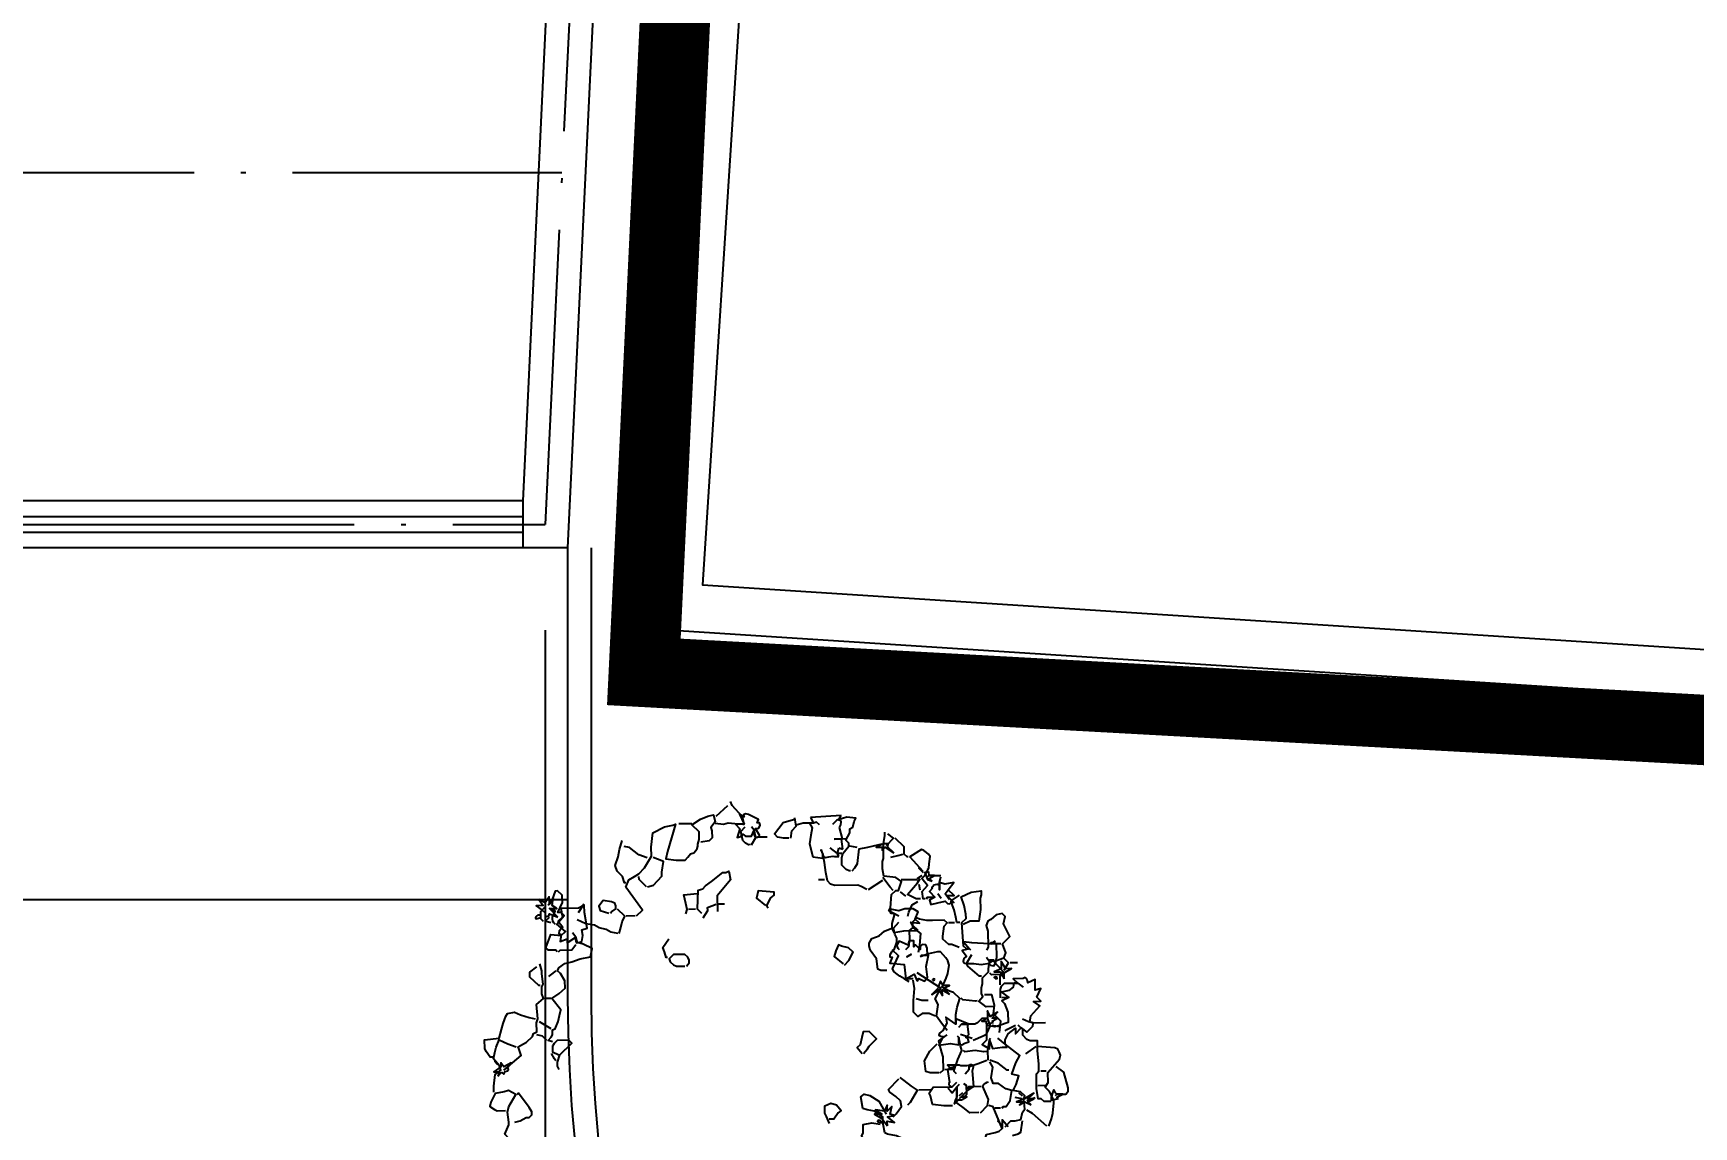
# Model space of a CAD drawing. Extents: x -335094 to -220327, y -102194 to 60595.
# Drawn here: x -240729 to -233652, y 20394 to 25054 of the extents above; entities that cross this region are included whole.
import ezdxf

# ---------------------------------------------------------------- set-up
doc = ezdxf.new("R2010")
doc.units = 0
doc.header["$LTSCALE"] = 1000
doc.header["$MEASUREMENT"] = 0
doc.linetypes.add('DOTE', pattern=[2.42, 2, -0.2, 0.02, -0.2])
doc.layers.get('0').update_dxf_attribs({"linetype": 'CONTINUOUS'})
doc.layers.get('DEFPOINTS').update_dxf_attribs({"linetype": 'CONTINUOUS'})
for name, color, linetype in [('3', 84, 'CONTINUOUS'), ('DIM', 3, 'CONTINUOUS'), ('DOTE', 1, 'DOTE'), ('LAYER3', 12, 'CONTINUOUS'), ('PUB_DIM', 84, 'CONTINUOUS'), ('SHUI', 5, 'CONTINUOUS'), ('WALL', 255, 'CONTINUOUS'), ('WINDOW', 84, 'CONTINUOUS')]:
    doc.layers.add(name, color=color, linetype=linetype)
doc.styles.add('DIM_FONT', font='SIMPLEX', dxfattribs={"width": 0.8})
doc.dimstyles.new('DIMN150', dxfattribs={"dimscale": 1.5, "dimtxt": 300, "dimasz": 1, "dimexe": 250, "dimexo": 300, "dimgap": 150, "dimtad": 1, "dimdec": 0, "dimlfac": 0.05, "dimzin": 0, "dimtxsty": 'DIM_FONT', "dimblk": '_DIMX', "dimblk1": '_DIMX', "dimblk2": '_DIMX', "dimsah": 1, "dimcen": 100, "dimdle": 250, "dimclrd": 3, "dimclre": 3, "dimclrt": 7, "dimazin": 3, "dimtfac": 1, "dimtdec": 0, "dimtix": 1, "dimtmove": 0, "dimatfit": 3, "dimtolj": 1, "dimtzin": 0})

# ---------------------------------------------------------------- blocks, each defined once
blk = doc.blocks.new('_DIMX')
blk.add_line((-150, 0), (150, 0))
at = {"const_width": 50}
blk.add_lwpolyline([(-70, -70), (70, 70)], dxfattribs=at)
blk = doc.blocks.new('*D68')
at = {"color": 3, "linetype": 'BYBLOCK'}
for p, q in [((34074.1, 22511.1), (34074.1, 15295.9)), ((31501.5, 15670.9), (34072.6, 15670.9))]:
    blk.add_line(p, q, dxfattribs=at)
at = {"layer": 'DEFPOINTS', "color": 0, "linetype": 'BYBLOCK'}
for p in [(31500, 22961.1), (34074.1, 22961.1), (34074.1, 15670.9)]:
    blk.add_point(p, dxfattribs=at)
at = {"color": 3, "linetype": 'BYBLOCK', "xscale": 1.5, "yscale": 1.5, "zscale": 1.5, "rotation": 180}
blk.add_blockref('_DIMX', (31500, 15670.9), dxfattribs=at)
at = {"color": 3, "linetype": 'BYBLOCK', "xscale": 1.5, "yscale": 1.5, "zscale": 1.5}
blk.add_blockref('_DIMX', (34074.1, 15670.9), dxfattribs=at)
at = {"color": 7, "linetype": 'BYBLOCK', "insert": (32787.1, 16120.9), "char_height": 450, "attachment_point": 5, "style": 'DIM_FONT'}
blk.add_mtext('\\A1;2574', dxfattribs=at)
blk = doc.blocks.new('S')
at = {"layer": 'DIM'}
for p, q in [((3263, 4480), (3234, 4484)), ((3234, 4484), (3250, 4449)), ((3466, 4504), (3248, 4522)), ((3248, 4522), (3263, 4480)), ((3441, 4475), (3466, 4504)), ((3231, 4399), (3214, 4339)), ((3250, 4449), (3231, 4399)), ((3455, 4473), (3441, 4475)), ((3442, 4422), (3453, 4440)), ((3451, 4338), (3442, 4422)), ((3453, 4440), (3458, 4460)), ((3458, 4460), (3455, 4473)), ((3214, 4339), (3222, 4245)), ((3292, 4225), (3296, 4255)), ((3296, 4255), (3297, 4241)), ((3443, 4339), (3392, 4346)), ((3392, 4346), (3451, 4338)), ((3399, 4241), (3414, 4281)), ((3414, 4281), (3442, 4266)), ((3442, 4266), (3443, 4339)), ((3222, 4245), (3292, 4225)), ((3297, 4241), (3302, 4232)), ((3302, 4232), (3311, 4226)), ((3311, 4226), (3322, 4227)), ((3322, 4227), (3336, 4227)), ((3336, 4227), (3349, 4227)), ((3349, 4227), (3363, 4227)), ((3363, 4227), (3375, 4224)), ((3375, 4224), (3406, 4219)), ((3406, 4219), (3399, 4241))]:
    blk.add_line(p, q, dxfattribs=at)
for points in [[(2765, 4549), (2775, 4547), (2772, 4600), (2711, 4691), (2703, 4721)], [(1922, 4017), (1969, 4052), (1877, 4231), (1906, 4279), (1950, 4296), (1983, 4310), (2028, 4346), (2090, 4421), (2098, 4484), (2125, 4584), (2212, 4612), (2273, 4616), (2294, 4621), (2208, 4436), (2189, 4386), (2259, 4366), (2322, 4357), (2344, 4375), (2367, 4395), (2391, 4400), (2409, 4414), (2419, 4427), (2426, 4443), (2428, 4457), (2444, 4488), (2451, 4540), (2407, 4598), (2474, 4628), (2528, 4641), (2570, 4646), (2573, 4594), (2537, 4559), (2542, 4535), (2535, 4484), (2512, 4467), (2452, 4467)], [(2408, 4606), (2368, 4611), (2317, 4618)], [(2587, 4633), (2681, 4695)], [(2874, 4448), (2850, 4504), (2875, 4502), (2886, 4522), (2884, 4540), (2868, 4543), (2881, 4564), (2834, 4599), (2826, 4605), (2817, 4610), (2807, 4614), (2797, 4617), (2790, 4616), (2784, 4615), (2781, 4609), (2782, 4598), (2754, 4621), (2775, 4547), (2714, 4556), (2740, 4519), (2711, 4460), (2723, 4461), (2734, 4463), (2746, 4470), (2755, 4477), (2772, 4462), (2814, 4456), (2840, 4494), (2836, 4476), (2833, 4458), (2838, 4445), (2854, 4441), (2874, 4448)], [(1881, 4262), (1873, 4263), (1866, 4308), (1833, 4352), (1826, 4394), (1855, 4453), (1874, 4502), (1901, 4563)], [(2058, 4415), (2002, 4445), (1945, 4505), (1908, 4518)], [(2752, 4550), (2732, 4553), (2664, 4571), (2630, 4567), (2572, 4583)], [(2796, 4397), (2784, 4398), (2765, 4411), (2749, 4434), (2745, 4499), (2780, 4526)], [(2806, 4395), (2842, 4442), (2840, 4494), (2823, 4520)], [(3075, 4402), (3036, 4407), (2995, 4421), (2977, 4447), (3052, 4518), (3092, 4522), (3136, 4529)], [(3088, 4400), (3103, 4450), (3138, 4477), (3137, 4537)], [(3304, 4462), (3286, 4485), (3263, 4480), (3191, 4490), (3139, 4485)], [(3472, 4106), (3463, 4107), (3444, 4120), (3418, 4155), (3425, 4206), (3437, 4236), (3487, 4281), (3490, 4301), (3473, 4327), (3508, 4374), (3512, 4402), (3536, 4410), (3550, 4449), (3565, 4470), (3503, 4487), (3471, 4483), (3431, 4476), (3394, 4450)], [(2030, 4210), (2074, 4215), (2142, 4270), (2146, 4298), (2168, 4370), (2130, 4394), (2101, 4409)], [(2923, 4431), (2854, 4441)], [(1327, 3849), (1319, 3863), (1267, 3870), (1250, 3891), (1301, 3977), (1371, 3959), (1406, 3984), (1354, 4043), (1413, 4097), (1393, 4121), (1373, 4124), (1415, 4191), (1422, 4242), (1394, 4277), (1376, 4279), (1347, 4223), (1311, 4184)], [(2022, 4212), (1978, 4270), (1981, 4292)], [(3288, 4287), (3287, 4277), (3288, 4287)], [(3568, 3958), (3530, 3984), (3509, 3997), (3347, 4019), (3318, 4034), (3301, 4059), (3297, 4120), (3298, 4193), (3296, 4255), (3288, 4287)], [(3429, 4237), (3399, 4241), (3353, 4289)], [(3474, 4335), (3392, 4346)], [(3484, 4105), (3505, 4123), (3530, 4150), (3556, 4251), (3619, 4253), (3661, 4257), (3724, 4261)], [(3545, 4263), (3495, 4280)], [(3795, 4187), (3761, 4233), (3765, 4255), (3732, 4260), (3678, 4245), (3721, 4239), (3718, 4218), (3741, 4236), (3795, 4187)], [(3764, 3736), (3700, 3784), (3713, 3803), (3734, 3896), (3771, 3920), (3789, 3917), (3818, 3976), (3783, 4012), (3701, 4033), (3700, 4085), (3707, 4137), (3718, 4158), (3732, 4260), (3752, 4318), (3755, 4340)], [(3751, 4245), (3809, 4289), (3774, 4325)], [(3893, 4142), (3884, 4143), (3867, 4167), (3874, 4218), (3821, 4287)], [(1369, 4093), (1318, 4162), (1369, 4155), (1341, 4180), (1356, 4230), (1322, 4193), (1329, 4244), (1293, 4207), (1253, 4236), (1278, 4189), (1227, 4196), (1266, 4159), (1283, 4136), (1281, 4120), (1290, 4110), (1305, 4112), (1313, 4124), (1369, 4093)], [(1263, 4078), (1247, 4099), (1254, 4150), (1289, 4179)], [(1343, 4044), (1333, 4056), (1328, 4069), (1328, 4084), (1330, 4098), (1356, 4136), (1318, 4162)], [(1510, 3897), (1524, 3938), (1522, 3978), (1562, 3985), (1559, 4098), (1566, 4149), (1522, 4134), (1398, 4151), (1401, 4088), (1365, 4064), (1392, 4017), (1378, 4006), (1363, 3992), (1357, 3976), (1372, 3968), (1357, 3918), (1411, 3931), (1407, 3903), (1472, 3933), (1469, 3917), (1468, 3903), (1472, 3892), (1489, 3891), (1510, 3897)], [(1518, 4104), (1567, 4159)], [(1741, 4065), (1751, 4072), (1784, 4088), (1787, 4110), (1782, 4130), (1761, 4143), (1703, 4162), (1667, 4127), (1673, 4093), (1729, 4066)], [(2383, 3964), (2357, 3999), (2383, 4133), (2415, 4137), (2438, 4154), (2485, 4179), (2575, 4229), (2596, 4226), (2617, 4234), (2619, 4171), (2510, 4072), (2495, 3961)], [(3770, 4159), (3822, 4162), (3857, 4168)], [(3966, 3831), (3954, 3832), (3953, 3884), (3997, 3920), (3965, 3976), (3989, 3994), (4026, 4041), (4031, 4071), (4046, 4121), (4038, 4139), (4025, 4155), (4009, 4170), (3993, 4180), (3905, 4141), (3981, 4026)], [(1248, 4109), (1250, 4120), (1246, 4124), (1240, 4127), (1230, 4127), (1221, 4124), (1214, 4118), (1211, 4112), (1214, 4104), (1248, 4109)], [(1312, 4059), (1275, 4077), (1310, 4101)], [(1773, 3913), (1723, 3930), (1695, 3955), (1646, 3974), (1616, 3997), (1558, 4015), (1501, 4054)], [(1781, 3912), (1799, 3953), (1814, 3990), (1840, 4028), (1796, 4086)], [(1912, 4019), (1849, 4027)], [(2271, 3980), (2285, 4009), (2280, 4051), (2277, 4114), (2372, 4111)], [(2387, 3933), (2427, 3979), (2429, 4000), (2494, 4014)], [(2553, 4006), (2502, 4013)], [(2855, 3931), (2849, 3952), (2885, 4000), (2910, 4017), (2913, 4037), (2802, 4063), (2783, 4014), (2839, 3954)], [(3281, 4070), (3239, 4076)], [(3750, 3923), (3733, 3948), (3691, 4024)], [(3980, 4018), (3955, 4051), (3980, 4018)], [(4034, 3946), (4017, 3969), (4058, 3984), (4019, 3990), (4022, 4012), (3992, 4016), (4003, 3963), (4034, 3946)], [(4006, 4044), (4006, 4044), (4006, 4044), (4006, 4044), (4006, 4044)], [(1197, 3222), (1168, 3236), (1194, 3256), (1204, 3273), (1209, 3306), (1230, 3311), (1260, 3359), (1274, 3401), (1291, 3438), (1239, 3528), (1295, 3554), (1343, 3587), (1350, 3638), (1326, 3693), (1309, 3716), (1320, 3736), (1367, 3760), (1419, 3764), (1481, 3776), (1554, 3778), (1575, 3836), (1516, 3875), (1479, 3893), (1472, 3933), (1455, 3967)], [(2344, 4001), (2293, 4008)], [(3578, 3957), (3689, 4006)], [(3834, 3869), (3800, 3905)], [(3934, 3972), (3819, 3988)], [(3934, 3835), (3903, 3839), (3848, 3880), (3931, 3950), (3953, 3978)], [(3968, 3997), (3935, 3980), (3968, 3997)], [(3942, 3896), (3939, 3938)], [(4166, 3772), (4122, 3830), (4173, 3823), (4138, 3869), (4186, 3915), (4121, 3913), (4084, 3929), (4077, 3878), (4081, 3908), (4074, 3916), (4064, 3919), (4053, 3918), (4042, 3916), (4036, 3910), (4029, 3907), (4026, 3901), (4027, 3895), (4004, 3877), (4037, 3831), (3996, 3816), (4000, 3784), (4052, 3788), (4105, 3793), (4119, 3774), (4135, 3768), (4146, 3773), (4148, 3787), (4166, 3772)], [(4006, 3981), (4019, 3990), (4101, 3978)], [(4077, 3878), (4084, 3929), (4100, 3968)], [(826, 3075), (962, 3161), (956, 3203), (950, 3225), (992, 3240), (1014, 3247), (1062, 3282), (1073, 3301), (1097, 3309), (1106, 3372), (1118, 3399), (1124, 3503), (1180, 3536), (1174, 3570), (1181, 3621), (1194, 3638), (1194, 3711), (1197, 3732), (1191, 3784)], [(1335, 3848), (1349, 3859), (1431, 3847), (1465, 3882)], [(2094, 3692), (2086, 3693), (2081, 3735), (2073, 3768), (2124, 3823)], [(3885, 3615), (3849, 3659), (3842, 3681), (3902, 3665), (3875, 3697), (3903, 3746), (3873, 3773), (3814, 3781), (3769, 3774), (3712, 3795), (3707, 3773), (3710, 3766), (3722, 3764), (3736, 3758), (3706, 3691), (3701, 3659), (3710, 3627), (3783, 3629), (3885, 3615)], [(3827, 3727), (3839, 3754), (3869, 3802), (3913, 3819)], [(3977, 3829), (3986, 3838), (4037, 3831)], [(4079, 3815), (4061, 3851)], [(4136, 3797), (4112, 3844), (4138, 3869)], [(4186, 3626), (4165, 3629), (4163, 3668), (4159, 3721), (4151, 3753), (4148, 3787), (4212, 3818)], [(4232, 3420), (4224, 3431), (4203, 3434), (4186, 3457), (4198, 3624), (4233, 3648), (4237, 3679), (4233, 3742), (4223, 3806), (4297, 3827), (4369, 3827), (4365, 3797), (4354, 3777), (4343, 3696), (4320, 3616), (4260, 3624), (4207, 3610)], [(1170, 3631), (1162, 3632), (1107, 3702), (1112, 3735), (1168, 3767)], [(1242, 3684), (1254, 3693), (1299, 3718)], [(2220, 3612), (2242, 3632), (2244, 3651), (2239, 3672), (2219, 3696), (2140, 3706), (2105, 3680), (2110, 3659), (2130, 3635), (2149, 3622), (2208, 3614)], [(3622, 3368), (3579, 3374), (3560, 3387), (3562, 3460), (3527, 3527), (3524, 3560), (3526, 3579), (3551, 3609), (3605, 3620), (3648, 3647), (3701, 3659)], [(3732, 3499), (3725, 3510), (3718, 3534), (3725, 3585), (3716, 3615), (3714, 3657), (3758, 3693)], [(4154, 3451), (4106, 3481), (4085, 3483), (4048, 3528), (4050, 3549), (4072, 3618), (4096, 3638), (4078, 3659), (3996, 3670), (3956, 3676), (3906, 3693), (3885, 3706), (3852, 3680), (3846, 3639), (3821, 3624), (3813, 3560), (3798, 3510), (3774, 3493)], [(3330, 3450), (3365, 3478), (3405, 3533), (3377, 3568), (3328, 3587), (3310, 3598), (3284, 3560), (3267, 3521), (3323, 3461)], [(3824, 3259), (3838, 3276), (3875, 3252), (3901, 3278), (3901, 3353), (3930, 3430), (3879, 3437), (3922, 3431), (3929, 3482), (3922, 3506), (3896, 3512), (3884, 3505), (3881, 3493), (3877, 3479), (3850, 3516), (3836, 3505), (3842, 3546), (3816, 3552), (3807, 3547), (3803, 3537), (3799, 3523), (3740, 3560), (3718, 3534), (3722, 3562), (3693, 3504), (3674, 3492), (3660, 3475), (3657, 3459), (3673, 3455), (3650, 3416), (3750, 3392), (3746, 3289), (3810, 3313), (3824, 3259)], [(3864, 3462), (3881, 3511), (3900, 3590), (3855, 3638)], [(4147, 3631), (4106, 3637)], [(4446, 3245), (4483, 3292), (4457, 3329), (4475, 3366), (4463, 3432), (4521, 3476), (4490, 3571), (4510, 3621), (4492, 3644), (4448, 3642), (4405, 3614), (4383, 3607), (4366, 3578), (4373, 3536), (4358, 3423), (4343, 3405)], [(767, 3177), (744, 3180), (721, 3225), (714, 3247), (722, 3308), (826, 3306), (853, 3363), (871, 3404), (898, 3452), (911, 3469), (963, 3472), (1001, 3446), (1060, 3418), (1099, 3402)], [(1231, 3529), (1188, 3535)], [(3797, 3282), (3736, 3290), (3706, 3315), (3690, 3330), (3672, 3351), (3662, 3373), (3718, 3459), (3680, 3506)], [(3811, 3457), (3776, 3441), (3811, 3457)], [(4049, 2916), (4059, 2986), (4076, 3035), (4105, 3094), (4067, 3141), (4040, 3155), (3993, 3192), (4030, 3250), (4047, 3281), (4065, 3339), (4059, 3371), (4050, 3393), (4017, 3441), (3996, 3444), (3932, 3440), (3870, 3428)], [(4393, 3304), (4407, 3344), (4420, 3438), (4369, 3445), (4248, 3470), (4190, 3488), (4224, 3431), (4171, 3428), (4196, 3383), (4174, 3369), (4167, 3350), (4175, 3336), (4189, 3332), (4240, 3325), (4290, 3308), (4351, 3310), (4384, 3326), (4353, 3330), (4348, 3304), (4355, 3295), (4365, 3291), (4379, 3287), (4393, 3304)], [(4451, 3433), (4369, 3445)], [(4414, 3457), (4381, 3443), (4414, 3457)], [(4413, 3447), (4382, 3451), (4413, 3447)], [(1202, 3315), (1127, 3377)], [(3980, 2882), (3973, 2894), (3948, 2939), (3922, 2994), (3946, 3074), (3931, 3118), (3982, 3186), (3832, 3319)], [(4279, 3226), (4266, 3228), (4195, 3312), (4189, 3332), (4236, 3388)], [(4331, 3000), (4280, 3007), (4234, 3055), (4267, 3082), (4262, 3104), (4268, 3146), (4280, 3174), (4285, 3215), (4334, 3250), (4337, 3270), (4352, 3320), (4336, 3353)], [(4437, 3184), (4443, 3226), (4498, 3248), (4459, 3253), (4434, 3309), (4427, 3258), (4373, 3244), (4416, 3238), (4437, 3184)], [(4403, 3147), (4411, 3208), (4436, 3236), (4383, 3316), (4449, 3330)], [(733, 2932), (739, 2973), (759, 3055), (805, 3078), (799, 3110), (765, 3167), (780, 3209), (797, 3246), (825, 3294), (882, 3255), (938, 3226)], [(1160, 3238), (1134, 3272), (1094, 3288)], [(1214, 3022), (1207, 3046), (1210, 3075), (1236, 3123), (1331, 3193), (1313, 3217), (1231, 3228), (1208, 3210), (1193, 3191), (1188, 3153), (1228, 3124)], [(3764, 3267), (3736, 3290), (3764, 3267)], [(3914, 2995), (3893, 3008), (3874, 3021), (3823, 3028), (3790, 3012), (3765, 3047), (3776, 3128), (3796, 3211), (3796, 3271)], [(4037, 3134), (4000, 3183), (4046, 3196), (4003, 3201), (3996, 3213), (3986, 3233), (3984, 3233), (3981, 3225), (3974, 3216), (3962, 3188), (3913, 3151), (3968, 3175), (3985, 3133), (3990, 3172), (4037, 3134)], [(3949, 3250), (3946, 3259), (3938, 3258), (3933, 3253), (3938, 3244), (3949, 3250)], [(4413, 3218), (4352, 3226), (4341, 3240)], [(4378, 3192), (4387, 3195), (4386, 3203), (4378, 3208), (4367, 3204), (4378, 3192)], [(4547, 3283), (4495, 3290)], [(777, 3040), (787, 3049), (799, 3060), (809, 3061), (822, 3047), (833, 3064), (851, 3066), (859, 3075), (858, 3083), (848, 3083), (884, 3119), (829, 3098), (812, 3129), (808, 3101), (753, 3075), (794, 3069), (777, 3040)], [(788, 3122), (771, 3145), (788, 3122)], [(1200, 3086), (1193, 3100), (1178, 3141)], [(3879, 3114), (3836, 3120), (3798, 3136)], [(4224, 3057), (4212, 3058), (4124, 3081), (4113, 3093)], [(4384, 2702), (4374, 2724), (4378, 2755), (4406, 2793), (4463, 2826), (4458, 2786), (4504, 2821), (4539, 2785), (4587, 2820), (4593, 2836), (4590, 2844), (4583, 2847), (4571, 2853), (4585, 2895), (4658, 2956), (4619, 2994), (4670, 2987), (4646, 3020), (4683, 3077), (4642, 3072), (4653, 3146), (4598, 3130), (4599, 3147), (4594, 3162), (4585, 3170), (4570, 3165), (4500, 3175), (4527, 3140), (4505, 3145), (4498, 3140), (4496, 3130), (4492, 3116), (4457, 3098), (4404, 3094), (4450, 3047), (4396, 3033), (4413, 3010), (4427, 2946), (4418, 2874), (4354, 2862), (4320, 2856), (4262, 2875), (4253, 2814), (4248, 2773), (4213, 2746), (4260, 2709), (4268, 2770), (4280, 2706), (4351, 2707), (4384, 2702)], [(4347, 2811), (4368, 2891), (4324, 2949), (4341, 3010), (4332, 3086), (4281, 3093)], [(4390, 3055), (4399, 3116), (4410, 3135), (4433, 3153), (4527, 3140), (4562, 3106)], [(3369, 2810), (3402, 2837), (3417, 2855), (3475, 2899), (3431, 2957), (3390, 2963), (3374, 2924), (3355, 2874), (3332, 2859), (3359, 2811)], [(4092, 2773), (4122, 2780), (4121, 2788), (4118, 2797), (4113, 2806), (4106, 2813), (4129, 2831), (4131, 2905), (4088, 2911), (4139, 2904), (4054, 2955), (4049, 2916), (3985, 2977), (3987, 2933), (3951, 2886), (3924, 2871), (3918, 2857), (3930, 2850), (3946, 2845), (3907, 2788), (3990, 2787), (4048, 2769), (4055, 2820), (4052, 2802), (4049, 2783), (4054, 2770), (4068, 2766), (4092, 2773)], [(4316, 2888), (4307, 2900), (4348, 2915), (4310, 2920), (4354, 2956), (4299, 2934), (4284, 2976), (4277, 2925), (4235, 2910), (4266, 2905), (4263, 2887), (4316, 2888)], [(4450, 3047), (4399, 3054)], [(840, 2512), (764, 2626), (803, 2685), (806, 2704), (806, 2776), (821, 2816), (884, 2891), (837, 2928), (805, 2922), (740, 2921), (701, 2864), (689, 2834), (717, 2809), (736, 2798), (795, 2790)], [(847, 2698), (887, 2703), (933, 2719), (953, 2717), (974, 2733), (977, 2753), (963, 2786), (905, 2898), (892, 2889)], [(3888, 2593), (3913, 2610), (3926, 2702), (3920, 2734), (3915, 2787), (3911, 2819), (3976, 2852)], [(4001, 2567), (3984, 2590), (4025, 2668), (4062, 2725), (4059, 2759), (4055, 2820), (4048, 2831)], [(4154, 2786), (4229, 2806), (4253, 2814), (4290, 2871), (4277, 2925), (4238, 2930), (4203, 2904), (4182, 2898), (4088, 2911), (4064, 2891)], [(4147, 2799), (4070, 2839)], [(4352, 2852), (4303, 2869)], [(4387, 2818), (4400, 2825), (4466, 2847)], [(4637, 2272), (4586, 2279), (4568, 2302), (4548, 2305), (4548, 2380), (4562, 2482), (4582, 2498), (4589, 2549), (4594, 2642), (4604, 2713), (4553, 2720), (4532, 2734), (4507, 2768), (4513, 2809), (4486, 2844)], [(4680, 2830), (4598, 2841), (4561, 2855), (4523, 2881)], [(3880, 2594), (3817, 2603), (3788, 2617), (3789, 2692), (3838, 2756), (3896, 2800)], [(4245, 2690), (4214, 2694), (4156, 2712), (4083, 2712), (4075, 2724)], [(4237, 2631), (4246, 2700), (4268, 2770), (4278, 2781)], [(4286, 2143), (4331, 2179), (4363, 2174), (4404, 2179), (4423, 2229), (4444, 2247), (4446, 2319), (4457, 2340), (4430, 2373), (4380, 2390), (4409, 2428), (4437, 2487), (4388, 2506), (4430, 2581), (4465, 2628), (4374, 2724), (4329, 2774)], [(3625, 2402), (3648, 2418), (3710, 2495), (3671, 2529), (3626, 2577), (3600, 2601)], [(3973, 2602), (3922, 2609)], [(3952, 2358), (3986, 2382), (4007, 2379), (4048, 2396), (4010, 2402), (4054, 2435), (4109, 2459), (4068, 2446), (4070, 2464), (4109, 2459), (4116, 2572), (4128, 2598), (4118, 2614), (4103, 2616), (4097, 2598), (4100, 2606), (4097, 2610), (4091, 2613), (4080, 2613), (4068, 2614), (4054, 2616), (4040, 2620), (4028, 2626), (3946, 2637), (3973, 2602), (3942, 2607), (3942, 2515), (3937, 2507), (3936, 2499), (3941, 2490), (3948, 2481), (3927, 2480), (3928, 2471), (3938, 2457), (3950, 2439), (3989, 2475), (3979, 2406), (3964, 2385), (3952, 2358)], [(3996, 2620), (3985, 2601), (3956, 2617), (3996, 2620)], [(4062, 2559), (4095, 2586), (4098, 2606), (4164, 2618), (4228, 2632)], [(4284, 2279), (4294, 2288), (4314, 2285), (4350, 2322), (4372, 2392), (4331, 2410), (4285, 2455), (4247, 2461), (4240, 2503), (4262, 2575), (4247, 2617)], [(4371, 2537), (4361, 2539), (4305, 2598), (4249, 2629)], [(4509, 2633), (4588, 2674)], [(4593, 2101), (4620, 2150), (4636, 2189), (4654, 2261), (4657, 2280), (4634, 2345), (4610, 2380), (4635, 2408), (4644, 2479), (4739, 2562), (4751, 2589), (4746, 2613), (4738, 2633), (4719, 2646), (4598, 2673)], [(3055, 2354), (3043, 2407), (3034, 2431), (3041, 2483), (3086, 2495), (3124, 2479), (3151, 2434), (3128, 2419), (3091, 2380), (3059, 2384)], [(3488, 1858), (3499, 1866), (3509, 1938), (3505, 1980), (3491, 2034), (3532, 2103), (3550, 2172), (3514, 2197), (3452, 2218), (3435, 2229), (3431, 2292), (3438, 2343), (3384, 2392), (3335, 2409), (3305, 2423), (3304, 2507), (3330, 2524), (3369, 2508), (3425, 2459), (3463, 2360)], [(3511, 2333), (3535, 2350), (3580, 2396), (3578, 2438), (3551, 2473), (3513, 2509), (3507, 2531), (3589, 2593)], [(3800, 2482), (3719, 2494)], [(3938, 2347), (3879, 2355), (3799, 2379), (3794, 2440), (3789, 2461), (3823, 2498), (3956, 2480), (3993, 2508)], [(4117, 2271), (4053, 2279), (4019, 2315), (3973, 2363), (3989, 2475), (4010, 2493)], [(3996, 2391), (4010, 2402), (4030, 2399), (4051, 2415), (4059, 2476), (4042, 2489)], [(4127, 2269), (4185, 2313), (4199, 2353), (4172, 2450), (4182, 2463), (4194, 2472), (4207, 2477), (4216, 2478)], [(4633, 2491), (4595, 2496)], [(4673, 2311), (4683, 2318), (4746, 2309), (4767, 2327), (4770, 2350), (4755, 2464), (4709, 2514)], [(3460, 2277), (3464, 2308), (3514, 2291), (3469, 2339), (3521, 2342), (3492, 2356), (3511, 2406), (3474, 2379), (3480, 2422), (3456, 2382), (3394, 2401), (3433, 2364), (3381, 2371), (3428, 2334), (3460, 2277)], [(4022, 2429), (3999, 2412), (4022, 2429)], [(4160, 2452), (4070, 2464)], [(4438, 2343), (4421, 2364), (4438, 2343)], [(4611, 2390), (4560, 2397)], [(3360, 2156), (3325, 2184), (3304, 2186), (3267, 2231), (3282, 2250), (3290, 2311), (3353, 2313), (3410, 2295)], [(3424, 2303), (3421, 2312), (3414, 2321), (3404, 2325), (3395, 2318), (3424, 2303)], [(4118, 1823), (4110, 1845), (4129, 1905), (4109, 1928), (4126, 1957), (4129, 2073), (4147, 2110), (4210, 2114), (4239, 2119), (4264, 2136), (4224, 2297), (4193, 2312)], [(4274, 2280), (4233, 2286)], [(4435, 2321), (4386, 2338)], [(4491, 2271), (4471, 2295), (4517, 2309), (4474, 2315), (4523, 2350), (4446, 2319), (4392, 2306), (4433, 2300), (4409, 2282), (4451, 2298), (4491, 2271)], [(4465, 2306), (4527, 2318)], [(4691, 2286), (4680, 2297), (4725, 2312), (4683, 2318), (4676, 2329), (4668, 2349), (4664, 2349), (4661, 2342), (4655, 2332), (4641, 2303), (4638, 2282), (4691, 2286)], [(4307, 2141), (4273, 2197), (4264, 2136)], [(4258, 2168), (4241, 2191), (4258, 2168)], [(4329, 2075), (4369, 2080), (4391, 2089), (4414, 2167)], [(4580, 2103), (4491, 2209), (4455, 2237)]]:
    blk.add_lwpolyline(points, dxfattribs=at)
at = {"layer": 'DIM', "style": 'DIM_FONT', "width": 0.8, "flags": 9}
for tag in ['XSIZE', 'YSIZE']:
    blk.add_attdef(tag, (2471, 2559), '', height=0.597, rotation=97.3212, dxfattribs=at)

msp = doc.modelspace()

# ---------------------------------------------------------------- linework, layer by layer
at = {"layer": '3'}
msp.add_line((-238451.759, 21361.062), (-238451.759, 20945.947), dxfattribs=at)
for radius in [6000, 5900]:
    msp.add_arc((-232451.759, 20945.947), radius, 180, 269.8635978, dxfattribs=at)
at = {"layer": 'DOTE'}
for p, q in [((-238025.758, 33885.942), (-238547.101, 22961.062)), ((-304963.438, 24461.062), (-238475.52, 24461.062)), ((-248621.202, 22961.062), (-238547.101, 22961.062))]:
    msp.add_line(p, q, dxfattribs=at)
at = {"layer": 'LAYER3', "linetype": 'BYBLOCK'}
msp.add_line((-225923.385, 21664.16), (-238126.572, 22332.765), dxfattribs=at)
at = {"layer": 'WALL', "linetype": 'BYBLOCK'}
for p, q in [((-237921.183, 33979.411), (-238451.759, 22861.062)), ((-238130.332, 33792.473), (-238642.443, 23061.062)), ((-238642.443, 23061.062), (-238642.443, 22861.062)), ((-238451.759, 22861.062), (-238642.443, 22861.062))]:
    msp.add_line(p, q, dxfattribs=at)
at = {"layer": 'WALL', "const_width": 300}
msp.add_lwpolyline([(-235846.016, 60444.809), (-236082.311, 56777.828), (-251351.771, 57561.51), (-252610.967, 35276.727), (-237555.174, 34306.551), (-238126.572, 22332.765), (-225923.385, 21664.16)], dxfattribs=at)
at = {"layer": 'WALL'}
for points in [[(-252074.493, 35642.987), (-245787.532, 35237.863), (-245787.532, 35237.863), (-243292.707, 35077.1), (-243292.707, 35077.1), (-238802.02, 34787.726), (-238602.674, 37881.31), (-236008.055, 37714.116), (-236451.762, 30828.397), (-237349.899, 30886.272), (-237877.203, 22703.244), (-229394.795, 22156.649), (-228545.965, 35329.328), (-227049.07, 35232.87), (-226914.029, 37328.524), (-225923.385, 37264.688)], [(-252286.94, 35456.262), (-245999.979, 35051.138), (-245999.979, 35051.138), (-243105.982, 34864.653), (-243105.982, 34864.653), (-238615.295, 34575.279), (-238415.949, 37668.863), (-236220.502, 37527.391), (-236638.487, 31040.844), (-237536.624, 31098.719), (-237703.818, 28504.1), (-237703.818, 28504.1), (-238089.65, 22516.519), (-229208.07, 21944.202), (-228359.24, 35116.881), (-226862.345, 35020.423), (-226727.304, 37116.077), (-225923.385, 37064.273)]]:
    msp.add_lwpolyline(points, dxfattribs=at)
at = {"layer": 'WINDOW', "linetype": 'BYBLOCK'}
for p, q in [((-238642.323, 23061.062), (-242321.323, 23061.062)), ((-242321.323, 22994.395), (-238642.323, 22994.395)), ((-242321.323, 22927.729), (-238642.323, 22927.729)), ((-238642.323, 22861.062), (-242321.323, 22861.062)), ((-238451.759, 22861.062), (-238451.759, 21361.062)), ((-238351.759, 22861.062), (-238351.759, 20945.947)), ((-238451.759, 21361.062), (-245321.202, 21361.062))]:
    msp.add_line(p, q, dxfattribs=at)

# ---------------------------------------------------------------- block references
at = {"layer": 'SHUI', "xscale": 0.6, "yscale": 0.6, "zscale": 0.6, "rotation": 8.623561483029542}
msp.add_blockref('S', (-238936.319, 18736.793), dxfattribs=at)

# ---------------------------------------------------------------- dimensions: what is measured, and where the dimension line sits
at = {"layer": 'PUB_DIM', "linetype": 'BYBLOCK'}
dim = msp.add_linear_dim(base=(-238547.101, 15670.904), p1=(-241121.202, 22961.062), p2=(-238547.101, 22961.062), dimstyle='DIMN150', override={"dimlfac": 1, "dimse1": 1}, dxfattribs=at)
dim.commit()
dim.dimension.update_dxf_attribs({"geometry": '*D68', "text_midpoint": (-239834.152, 16120.904), "insert": (-272621.25, 0)})

doc.saveas('drawing.dxf')
